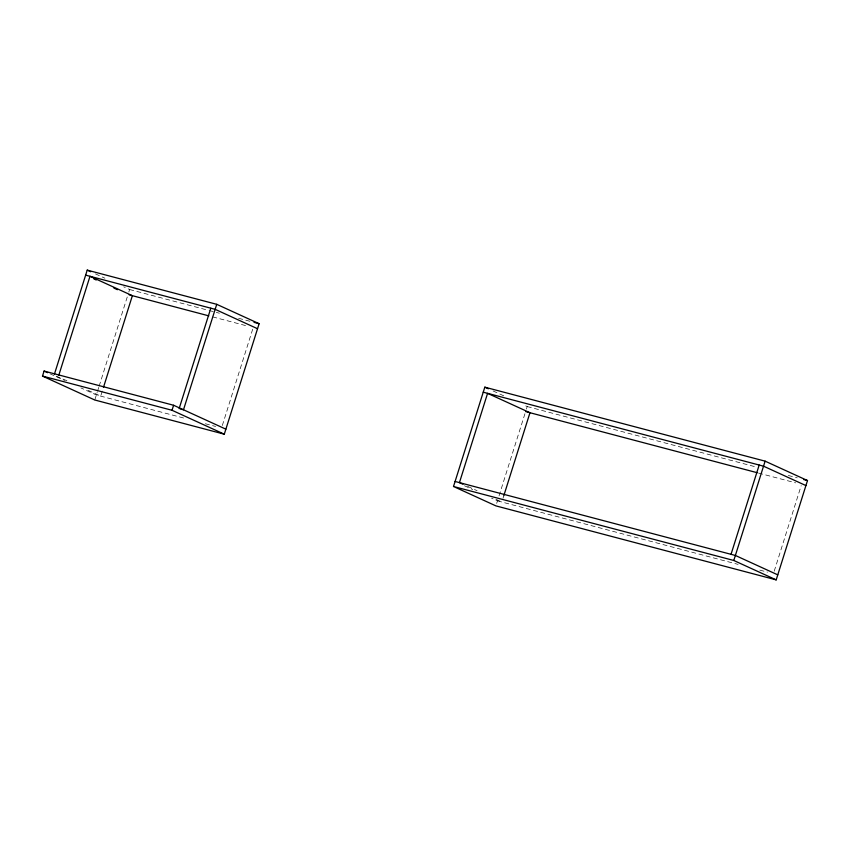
<?xml version="1.0" encoding="UTF-8"?>
<svg xmlns="http://www.w3.org/2000/svg" width="850" height="850" viewBox="0 0 850 850"><rect width="100%" height="100%" fill="white"/><g stroke="black" fill="none" stroke-linecap="round" stroke-linejoin="round"><path stroke-width="0.64" stroke-dasharray="4.25 3.19" d="M94.775 399.999L97.144 392.466M97.548 391.212L98.728 387.441M99.131 386.187L127.627 295.789M128.817 292.028L129.614 289.521L123.718 286.822M102.287 391.106L100.704 396.121L85.404 389.119M222.317 425.51L252.801 328.833M496.676 503.37L497.473 500.862L491.587 498.164M499.056 495.826L525.619 411.581M526.416 409.073L527.202 406.555L523.674 404.94M503.009 498.238L503.806 495.72M774.212 571.189L801.168 485.679M129.614 289.521L207.836 310.165M209.111 310.505L219.374 313.214M238.606 318.293L250.144 321.332M212.659 316.88L246.001 325.678M527.202 406.555L756.309 467.033M788.301 475.479L797.258 477.849M758.561 473.067L795.674 482.864M56.143 376.168L68.914 381.586M183.558 417.998L96.358 394.974L80.909 387.908M205.36 423.746L215.613 426.456M497.473 500.862L738.087 564.379M759.847 570.116L767.529 572.146M493.064 390.936L504.836 396.323M95.466 273.902L104.89 278.205M467.681 486.391L477.094 490.694M495.933 499.311L501.819 502.01M464.504 485.786L472.749 489.547M50.023 373.788L64.568 380.439"/><path stroke-width="1.27" d="M54.368 374.329L87.221 270.13L216.739 304.321L259.123 323.701L224.294 434.191L94.775 399.999L42.5 376.082L44.083 371.067L173.602 405.259L225.877 429.165M58.714 375.477L89.994 276.293L132.377 295.683L103.477 387.334M224.294 434.191L172.019 410.274L173.602 405.259M179.137 408.627L210.811 308.189M216.739 304.321L183.494 409.774L180.232 408.914M453.507 486.498L484.819 387.175L765.117 461.157L807.5 480.547L776.188 579.87L495.89 505.877L453.507 486.498L733.794 560.479L776.188 579.87M503.806 495.72L529.975 412.728L487.581 393.337L459.436 482.619L462.963 484.234M731.032 554.317L759.188 465.035M733.794 560.479L765.117 461.157M85.637 275.145L215.156 309.336L257.539 328.727M254.001 322.352L259.123 323.701M129.115 294.822L208.813 315.86M483.236 392.19L763.534 466.183L805.917 485.573M803.664 479.538L807.5 480.547M525.619 411.581L757.276 472.728M455.09 481.472L735.378 555.464L777.771 574.855M42.5 376.082L172.019 410.274M484.819 387.175L488.357 388.79M87.221 270.13L90.759 271.745M93.882 278.917L96.241 280.001M113.9 288.076L117.427 289.691M44.083 371.067L47.643 372.693"/></g></svg>
